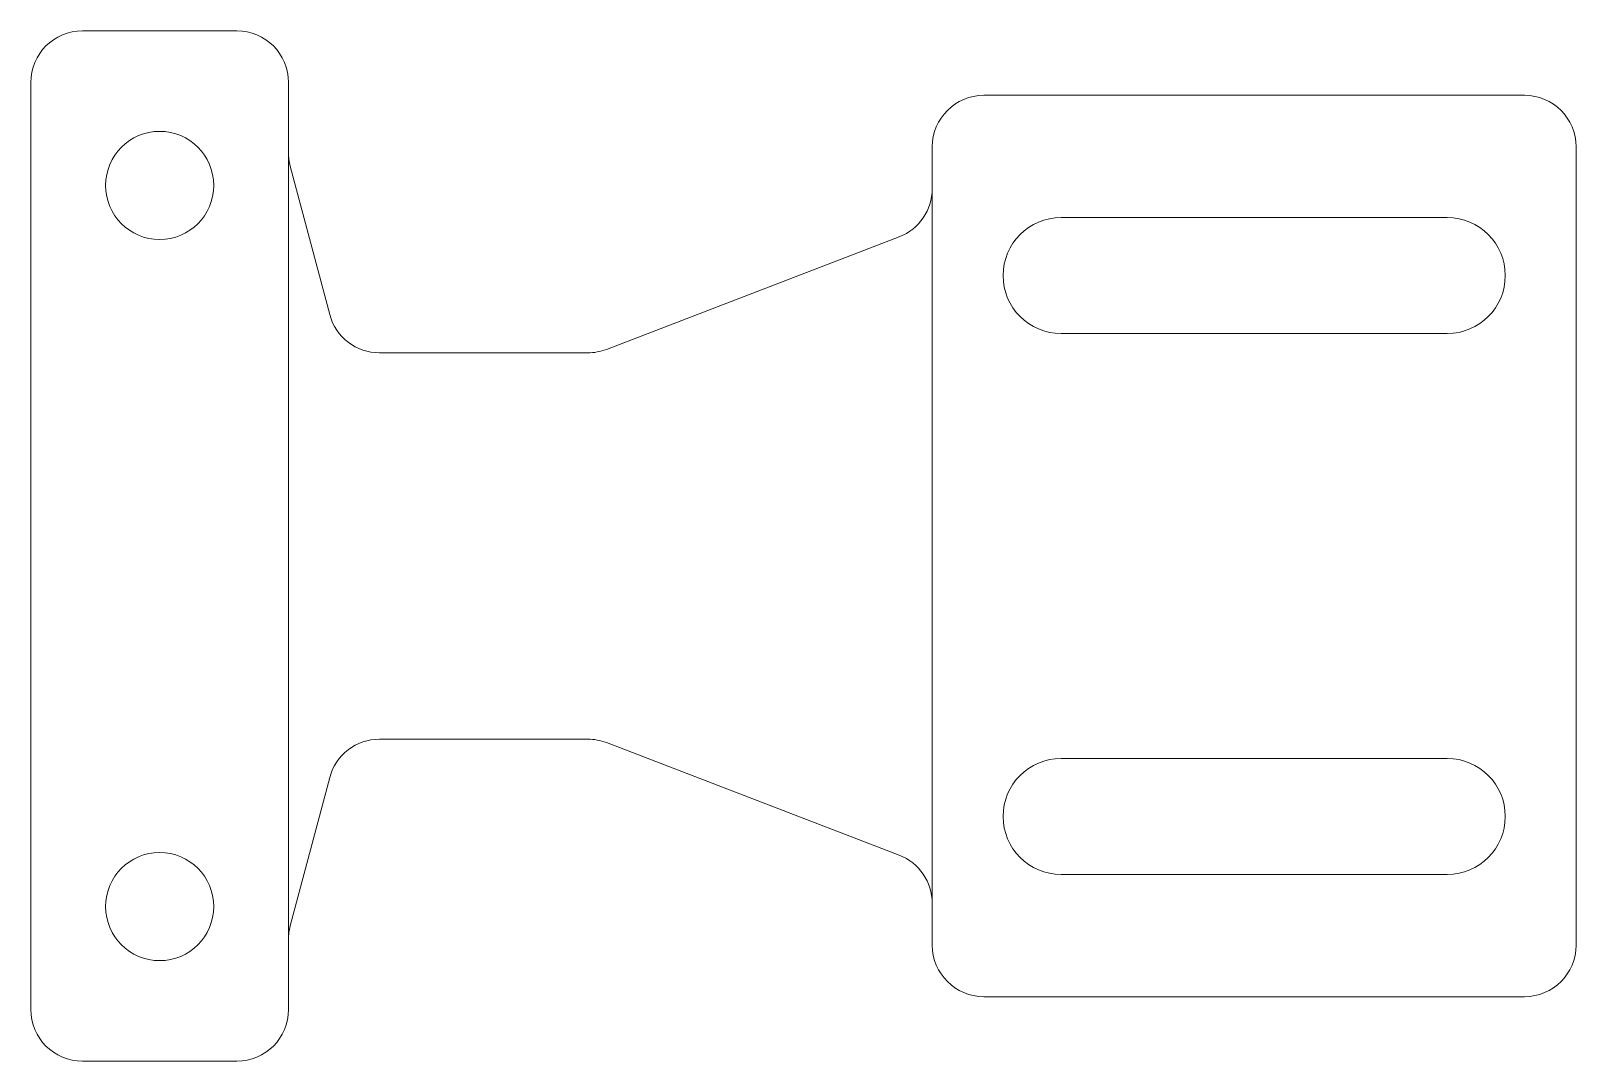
# Model space of a CAD drawing. Header units: millimetres. Extents: x 0 to 60, y 0 to 40.
import ezdxf

# ---------------------------------------------------------------- set-up
doc = ezdxf.new("R2010")
doc.units = ezdxf.units.MM

msp = doc.modelspace()

# ---------------------------------------------------------------- linework, layer by layer
at = {"color": 7, "linetype": 'Continuous', "lineweight": 15}
for p, q in [((2, 40), (8, 40)), ((0, 2), (0, 38)), ((10, 38), (10, 2)), ((37, 37.5), (58, 37.5)), ((35, 4.5), (35, 35.5)), ((60, 35.5), (60, 4.5)), ((11.604, 28.985), (10.068, 34.747)), ((55, 32.75), (40, 32.75)), ((33.718, 32.007), (22.347, 27.633)), ((40, 28.25), (55, 28.25)), ((21.629, 27.5), (13.537, 27.5)), ((13.537, 12.5), (21.629, 12.5)), ((22.347, 12.367), (33.718, 7.993)), ((55, 11.75), (40, 11.75)), ((10.068, 5.253), (11.604, 11.015)), ((40, 7.25), (55, 7.25)), ((58, 2.5), (37, 2.5)), ((8, 0), (2, 0))]:
    msp.add_line(p, q, dxfattribs=at)
for centre in [(5, 34), (5, 6)]:
    msp.add_circle(centre, 2.1, dxfattribs=at)
for centre, radius, start, end in [((2, 38), 2, 90, 180), ((8, 38), 2, 0, 90), ((37, 35.5), 2, 90, 180), ((58, 35.5), 2, 0, 90), ((12, 35.262), 2, 180, 194.93142), ((33, 33.874), 2, 291.03751, 0), ((40, 30.5), 2.25, 90, 270), ((55, 30.5), 2.25, 270, 90), ((13.537, 29.5), 2, 194.93142, 270), ((21.629, 29.5), 2, 270, 291.03751), ((13.537, 10.5), 2, 90, 165.06858), ((21.629, 10.5), 2, 68.96249, 90), ((40, 9.5), 2.25, 90, 270), ((55, 9.5), 2.25, 270, 90), ((33, 6.126), 2, 0, 68.96249), ((12, 4.738), 2, 165.06858, 180), ((37, 4.5), 2, 180, 270), ((58, 4.5), 2, 270, 0), ((2, 2), 2, 180, 270), ((8, 2), 2, 270, 0)]:
    msp.add_arc(centre, radius, start, end, dxfattribs=at)

doc.saveas('drawing.dxf')
